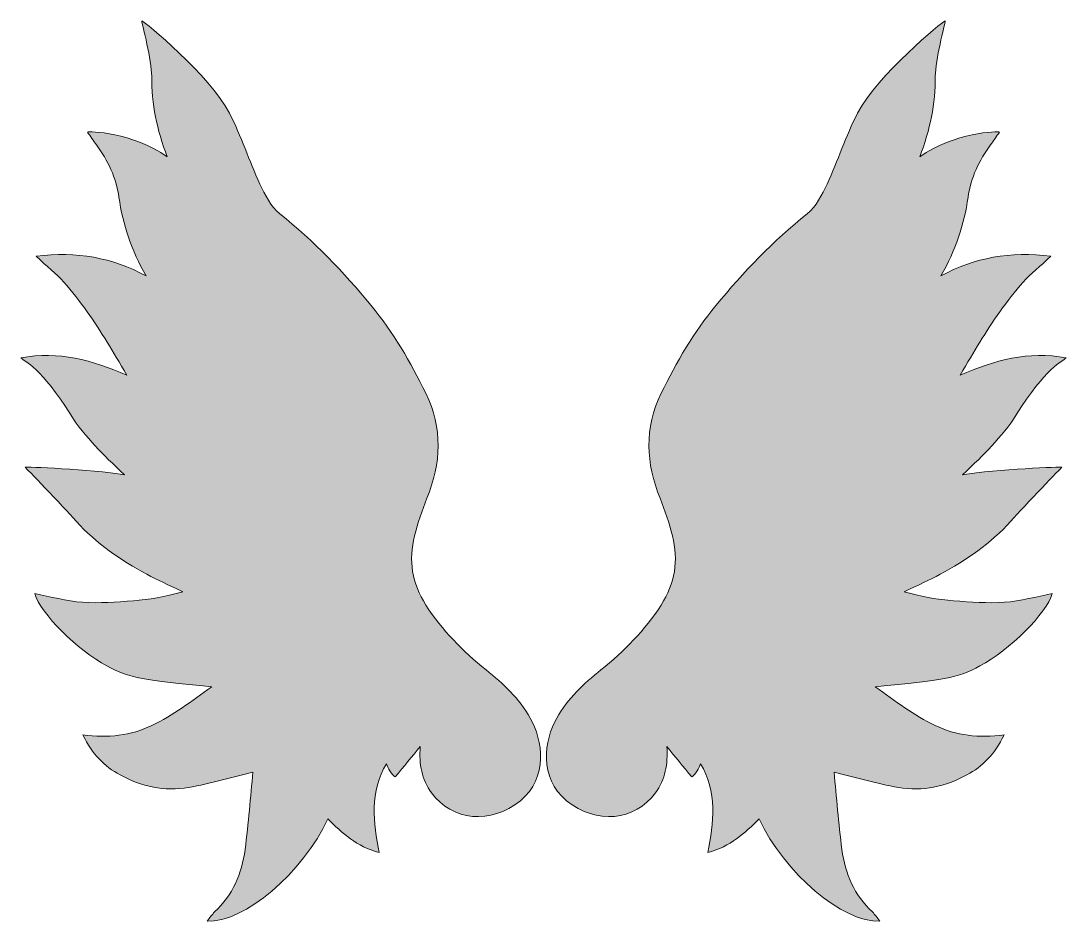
# Model space of a CAD drawing. Header units: millimetres. Extents: x 987 to 1293, y -356 to 1062.
# Drawn here: x 987.1 to 1293, y -356.2 to -92.1 of the extents above; entities that cross this region are included whole.
import ezdxf

# ---------------------------------------------------------------- set-up
doc = ezdxf.new("R2010")
doc.units = ezdxf.units.MM
doc.header["$MEASUREMENT"] = 0
doc.layers.add('Layer 7', color=7, linetype='Continuous')

msp = doc.modelspace()

# ---------------------------------------------------------------- hatches: boundary and pattern name
at = {"layer": 'Layer 7'}
h = msp.add_hatch(color=1, dxfattribs=at)
h.dxf.hatch_style = 2
edge = h.paths.add_edge_path()
edge.add_spline(control_points=[(1003.31, -238.58), (999.15, -233.92), (988.31, -222.72), (988.31, -222.72), (988.31, -222.72), (1007.46, -223.26), (1017.4, -225.01), (1014.07, -221.74), (1011.3, -219.3), (1008.86, -216.56), (1006.3, -213.68), (1003.74, -210.75), (1001.72, -207.48), (993.18, -193.64), (988.04, -191.77), (987.11, -190.75), (998.26, -188.74), (1007.93, -191.43), (1018.13, -195.84), (1015.96, -192.19), (1014.21, -189.12), (1012.34, -186.13), (1010.46, -183.13), (1008.57, -180.14), (1006.5, -177.28), (1004.34, -174.29), (1002.12, -171.31), (999.65, -168.59), (997.39, -166.11), (994.75, -163.98), (991.55, -161.02), (1003.58, -159.54), (1013.77, -161.42), (1023.79, -166.8), (1019.48, -159.32), (1016.95, -151.73), (1015.8, -143.73), (1014.98, -137.99), (1012.59, -133.02), (1009.23, -128.42), (1008.33, -127.19), (1007.48, -125.93), (1006.61, -124.69), (1006.86, -124.36), (1020, -124.76), (1029.95, -131.91), (1026.89, -123.97), (1025.33, -116.4), (1025.39, -108.35), (1025.43, -103.81), (1022.66, -93.1), (1022.46, -92.14), (1023.23, -92.24), (1042.49, -108.1), (1048.15, -119.14), (1051.58, -125.82), (1053.9, -133.06), (1057.07, -139.88), (1058.53, -143.02), (1060.26, -146.49), (1062.86, -148.56), (1072.85, -156.5), (1081.52, -165.63), (1089.63, -175.45), (1096.13, -183.33), (1101.13, -192), (1105.61, -201.11), (1110.67, -211.4), (1110.1, -221.54), (1105.95, -231.87), (1104.51, -235.43), (1103.3, -239.12), (1102.34, -242.84), (1100.49, -250.03), (1101.57, -256.75), (1105.64, -263.12), (1110.38, -270.54), (1116.49, -276.62), (1123.26, -282.09), (1128.3, -286.15), (1132.99, -290.46), (1136.21, -296.18), (1139.88, -302.66), (1141.53, -313.59), (1133.31, -320.37), (1124.68, -327.5), (1113.28, -326.24), (1107.32, -318.12), (1104.35, -314.06), (1103.67, -309.73), (1103.98, -304.54), (1101.59, -307.45), (1099.2, -310.36), (1096.7, -313.42), (1095.68, -312.68), (1094.4, -310.75), (1094.13, -309.58), (1089.15, -317.38), (1090.27, -327.13), (1091.99, -335.56), (1085.37, -333.82), (1081.12, -329.86), (1076.96, -325.67), (1069.65, -341.53), (1052.38, -356.2), (1041.6, -355.64), (1042.41, -354.64), (1043.02, -353.7), (1043.81, -352.95), (1049.08, -347.98), (1051.81, -341.69), (1052.73, -334.69), (1053.75, -326.97), (1054.31, -319.19), (1055.02, -311.99), (1048.89, -313.49), (1042.59, -315.37), (1036.17, -316.51), (1029.15, -317.77), (1022.41, -316.23), (1016.14, -312.82), (1011.52, -310.32), (1007.97, -306.8), (1005.26, -301.09), (1012.72, -302.12), (1019.22, -301.31), (1025.46, -298.37), (1031.68, -295.43), (1037, -291.28), (1042.97, -287.02), (1023.2, -285.27), (1018.81, -284.39), (1012.31, -280.95), (1003.7, -276.4), (992.8, -265.49), (991.14, -259.76), (995.81, -260.64), (1000.44, -261.96), (1005.14, -262.3), (1010.07, -262.65), (1015.08, -262.23), (1020.03, -261.85), (1024.64, -261.49), (1029.22, -260.72), (1034.47, -259.22), (1030.31, -257.22), (1027.06, -255.82), (1023.97, -254.12), (1016.36, -249.92), (1009.19, -245.16), (1003.31, -238.58)], knot_values=[0, 0, 0, 0, 1, 1, 1, 2, 2, 2, 3, 3, 3, 4, 4, 4, 5, 5, 5, 6, 6, 6, 7, 7, 7, 8, 8, 8, 9, 9, 9, 10, 10, 10, 11, 11, 11, 12, 12, 12, 13, 13, 13, 14, 14, 14, 15, 15, 15, 16, 16, 16, 17, 17, 17, 18, 18, 18, 19, 19, 19, 20, 20, 20, 21, 21, 21, 22, 22, 22, 23, 23, 23, 24, 24, 24, 25, 25, 25, 26, 26, 26, 27, 27, 27, 28, 28, 28, 29, 29, 29, 30, 30, 30, 31, 31, 31, 32, 32, 32, 33, 33, 33, 34, 34, 34, 35, 35, 35, 36, 36, 36, 37, 37, 37, 38, 38, 38, 39, 39, 39, 40, 40, 40, 41, 41, 41, 42, 42, 42, 43, 43, 43, 44, 44, 44, 45, 45, 45, 46, 46, 46, 47, 47, 47, 48, 48, 48, 49, 49, 49, 50, 50, 50, 50], degree=3, periodic=1)
h = msp.add_hatch(color=1, dxfattribs=at)
h.dxf.hatch_style = 2
edge = h.paths.add_edge_path()
edge.add_spline(control_points=[(1276.84, -238.58), (1281, -233.92), (1291.84, -222.72), (1291.84, -222.72), (1291.84, -222.72), (1272.69, -223.26), (1262.75, -225.01), (1266.08, -221.74), (1268.85, -219.3), (1271.29, -216.56), (1273.85, -213.68), (1276.41, -210.75), (1278.43, -207.48), (1286.97, -193.64), (1292.11, -191.77), (1293.04, -190.75), (1281.89, -188.74), (1272.22, -191.43), (1262.02, -195.84), (1264.19, -192.19), (1265.94, -189.12), (1267.81, -186.13), (1269.69, -183.13), (1271.58, -180.14), (1273.65, -177.28), (1275.81, -174.29), (1278.03, -171.31), (1280.5, -168.59), (1282.76, -166.11), (1285.4, -163.98), (1288.6, -161.02), (1276.57, -159.54), (1266.38, -161.42), (1256.36, -166.8), (1260.67, -159.32), (1263.2, -151.73), (1264.35, -143.73), (1265.17, -137.99), (1267.56, -133.02), (1270.92, -128.42), (1271.82, -127.19), (1272.67, -125.93), (1273.54, -124.69), (1273.29, -124.36), (1260.15, -124.76), (1250.2, -131.91), (1253.26, -123.97), (1254.82, -116.4), (1254.76, -108.35), (1254.72, -103.81), (1257.49, -93.1), (1257.69, -92.14), (1256.92, -92.24), (1237.66, -108.1), (1232, -119.14), (1228.57, -125.82), (1226.25, -133.06), (1223.08, -139.88), (1221.62, -143.02), (1219.89, -146.49), (1217.29, -148.56), (1207.3, -156.5), (1198.63, -165.63), (1190.53, -175.45), (1184.02, -183.33), (1179.02, -192), (1174.54, -201.11), (1169.48, -211.4), (1170.05, -221.54), (1174.21, -231.87), (1175.64, -235.43), (1176.85, -239.12), (1177.81, -242.84), (1179.66, -250.03), (1178.58, -256.75), (1174.51, -263.12), (1169.77, -270.54), (1163.66, -276.62), (1156.89, -282.09), (1151.85, -286.15), (1147.17, -290.46), (1143.94, -296.18), (1140.27, -302.66), (1138.62, -313.59), (1146.84, -320.37), (1155.47, -327.5), (1166.87, -326.24), (1172.83, -318.12), (1175.8, -314.06), (1176.48, -309.73), (1176.18, -304.54), (1178.56, -307.45), (1180.95, -310.36), (1183.45, -313.42), (1184.47, -312.68), (1185.75, -310.75), (1186.02, -309.58), (1191, -317.38), (1189.88, -327.13), (1188.16, -335.56), (1194.78, -333.82), (1199.03, -329.86), (1203.19, -325.67), (1210.5, -341.53), (1227.77, -356.2), (1238.55, -355.64), (1237.74, -354.64), (1237.13, -353.7), (1236.34, -352.95), (1231.07, -347.98), (1228.34, -341.69), (1227.42, -334.69), (1226.4, -326.97), (1225.84, -319.19), (1225.13, -311.99), (1231.26, -313.49), (1237.56, -315.37), (1243.98, -316.51), (1251, -317.77), (1257.74, -316.23), (1264.01, -312.82), (1268.63, -310.32), (1272.18, -306.8), (1274.89, -301.09), (1267.43, -302.12), (1260.93, -301.31), (1254.69, -298.37), (1248.47, -295.43), (1243.15, -291.28), (1237.18, -287.02), (1256.95, -285.27), (1261.34, -284.39), (1267.84, -280.95), (1276.45, -276.4), (1287.35, -265.49), (1289.01, -259.76), (1284.34, -260.64), (1279.71, -261.96), (1275.01, -262.3), (1270.08, -262.65), (1265.07, -262.23), (1260.12, -261.85), (1255.51, -261.49), (1250.93, -260.72), (1245.68, -259.22), (1249.84, -257.22), (1253.09, -255.82), (1256.18, -254.12), (1263.79, -249.92), (1270.96, -245.16), (1276.84, -238.58)], knot_values=[0, 0, 0, 0, 1, 1, 1, 2, 2, 2, 3, 3, 3, 4, 4, 4, 5, 5, 5, 6, 6, 6, 7, 7, 7, 8, 8, 8, 9, 9, 9, 10, 10, 10, 11, 11, 11, 12, 12, 12, 13, 13, 13, 14, 14, 14, 15, 15, 15, 16, 16, 16, 17, 17, 17, 18, 18, 18, 19, 19, 19, 20, 20, 20, 21, 21, 21, 22, 22, 22, 23, 23, 23, 24, 24, 24, 25, 25, 25, 26, 26, 26, 27, 27, 27, 28, 28, 28, 29, 29, 29, 30, 30, 30, 31, 31, 31, 32, 32, 32, 33, 33, 33, 34, 34, 34, 35, 35, 35, 36, 36, 36, 37, 37, 37, 38, 38, 38, 39, 39, 39, 40, 40, 40, 41, 41, 41, 42, 42, 42, 43, 43, 43, 44, 44, 44, 45, 45, 45, 46, 46, 46, 47, 47, 47, 48, 48, 48, 49, 49, 49, 50, 50, 50, 50], degree=3, periodic=1)

# ---------------------------------------------------------------- linework, layer by layer
at = {"layer": 'Layer 7', "lineweight": 0}
for points in [[(1003.31, -238.58), (999.15, -233.92), (988.31, -222.72), (988.31, -222.72), (988.31, -222.72), (1007.46, -223.26), (1017.4, -225.01), (1014.07, -221.74), (1011.3, -219.3), (1008.86, -216.56), (1006.3, -213.68), (1003.74, -210.75), (1001.72, -207.48), (993.18, -193.64), (988.04, -191.77), (987.11, -190.75), (998.26, -188.74), (1007.93, -191.43), (1018.13, -195.84), (1015.96, -192.19), (1014.21, -189.12), (1012.34, -186.13), (1010.46, -183.13), (1008.57, -180.14), (1006.5, -177.28), (1004.34, -174.29), (1002.12, -171.31), (999.65, -168.59), (997.39, -166.11), (994.75, -163.98), (991.55, -161.02), (1003.58, -159.54), (1013.77, -161.42), (1023.79, -166.8), (1019.48, -159.32), (1016.95, -151.73), (1015.8, -143.73), (1014.98, -137.99), (1012.59, -133.02), (1009.23, -128.42), (1008.33, -127.19), (1007.48, -125.93), (1006.61, -124.69), (1006.86, -124.36), (1020, -124.76), (1029.95, -131.91), (1026.89, -123.97), (1025.33, -116.4), (1025.39, -108.35), (1025.43, -103.81), (1022.66, -93.1), (1022.46, -92.14), (1023.23, -92.24), (1042.49, -108.1), (1048.15, -119.14), (1051.58, -125.82), (1053.9, -133.06), (1057.07, -139.88), (1058.53, -143.02), (1060.26, -146.49), (1062.86, -148.56), (1072.85, -156.5), (1081.52, -165.63), (1089.63, -175.45), (1096.13, -183.33), (1101.13, -192), (1105.61, -201.11), (1110.67, -211.4), (1110.1, -221.54), (1105.95, -231.87), (1104.51, -235.43), (1103.3, -239.12), (1102.34, -242.84), (1100.49, -250.03), (1101.57, -256.75), (1105.64, -263.12), (1110.38, -270.54), (1116.49, -276.62), (1123.26, -282.09), (1128.3, -286.15), (1132.99, -290.46), (1136.21, -296.18), (1139.88, -302.66), (1141.53, -313.59), (1133.31, -320.37), (1124.68, -327.5), (1113.28, -326.24), (1107.32, -318.12), (1104.35, -314.06), (1103.67, -309.73), (1103.98, -304.54), (1101.59, -307.45), (1099.2, -310.36), (1096.7, -313.42), (1095.68, -312.68), (1094.4, -310.75), (1094.13, -309.58), (1089.15, -317.38), (1090.27, -327.13), (1091.99, -335.56), (1085.37, -333.82), (1081.12, -329.86), (1076.96, -325.67), (1069.65, -341.53), (1052.38, -356.2), (1041.6, -355.64), (1042.41, -354.64), (1043.02, -353.7), (1043.81, -352.95), (1049.08, -347.98), (1051.81, -341.69), (1052.73, -334.69), (1053.75, -326.97), (1054.31, -319.19), (1055.02, -311.99), (1048.89, -313.49), (1042.59, -315.37), (1036.17, -316.51), (1029.15, -317.77), (1022.41, -316.23), (1016.14, -312.82), (1011.52, -310.32), (1007.97, -306.8), (1005.26, -301.09), (1012.72, -302.12), (1019.22, -301.31), (1025.46, -298.37), (1031.68, -295.43), (1037, -291.28), (1042.97, -287.02), (1023.2, -285.27), (1018.81, -284.39), (1012.31, -280.95), (1003.7, -276.4), (992.8, -265.49), (991.14, -259.76), (995.81, -260.64), (1000.44, -261.96), (1005.14, -262.3), (1010.07, -262.65), (1015.08, -262.23), (1020.03, -261.85), (1024.64, -261.49), (1029.22, -260.72), (1034.47, -259.22), (1030.31, -257.22), (1027.06, -255.82), (1023.97, -254.12), (1016.36, -249.92), (1009.19, -245.16), (1003.31, -238.58)], [(1276.84, -238.58), (1281, -233.92), (1291.84, -222.72), (1291.84, -222.72), (1291.84, -222.72), (1272.69, -223.26), (1262.75, -225.01), (1266.08, -221.74), (1268.85, -219.3), (1271.29, -216.56), (1273.85, -213.68), (1276.41, -210.75), (1278.43, -207.48), (1286.97, -193.64), (1292.11, -191.77), (1293.04, -190.75), (1281.89, -188.74), (1272.22, -191.43), (1262.02, -195.84), (1264.19, -192.19), (1265.94, -189.12), (1267.81, -186.13), (1269.69, -183.13), (1271.58, -180.14), (1273.65, -177.28), (1275.81, -174.29), (1278.03, -171.31), (1280.5, -168.59), (1282.76, -166.11), (1285.4, -163.98), (1288.6, -161.02), (1276.57, -159.54), (1266.38, -161.42), (1256.36, -166.8), (1260.67, -159.32), (1263.2, -151.73), (1264.35, -143.73), (1265.17, -137.99), (1267.56, -133.02), (1270.92, -128.42), (1271.82, -127.19), (1272.67, -125.93), (1273.54, -124.69), (1273.29, -124.36), (1260.15, -124.76), (1250.2, -131.91), (1253.26, -123.97), (1254.82, -116.4), (1254.76, -108.35), (1254.72, -103.81), (1257.49, -93.1), (1257.69, -92.14), (1256.92, -92.24), (1237.66, -108.1), (1232, -119.14), (1228.57, -125.82), (1226.25, -133.06), (1223.08, -139.88), (1221.62, -143.02), (1219.89, -146.49), (1217.29, -148.56), (1207.3, -156.5), (1198.63, -165.63), (1190.53, -175.45), (1184.02, -183.33), (1179.02, -192), (1174.54, -201.11), (1169.48, -211.4), (1170.05, -221.54), (1174.21, -231.87), (1175.64, -235.43), (1176.85, -239.12), (1177.81, -242.84), (1179.66, -250.03), (1178.58, -256.75), (1174.51, -263.12), (1169.77, -270.54), (1163.66, -276.62), (1156.89, -282.09), (1151.85, -286.15), (1147.17, -290.46), (1143.94, -296.18), (1140.27, -302.66), (1138.62, -313.59), (1146.84, -320.37), (1155.47, -327.5), (1166.87, -326.24), (1172.83, -318.12), (1175.8, -314.06), (1176.48, -309.73), (1176.18, -304.54), (1178.56, -307.45), (1180.95, -310.36), (1183.45, -313.42), (1184.47, -312.68), (1185.75, -310.75), (1186.02, -309.58), (1191, -317.38), (1189.88, -327.13), (1188.16, -335.56), (1194.78, -333.82), (1199.03, -329.86), (1203.19, -325.67), (1210.5, -341.53), (1227.77, -356.2), (1238.55, -355.64), (1237.74, -354.64), (1237.13, -353.7), (1236.34, -352.95), (1231.07, -347.98), (1228.34, -341.69), (1227.42, -334.69), (1226.4, -326.97), (1225.84, -319.19), (1225.13, -311.99), (1231.26, -313.49), (1237.56, -315.37), (1243.98, -316.51), (1251, -317.77), (1257.74, -316.23), (1264.01, -312.82), (1268.63, -310.32), (1272.18, -306.8), (1274.89, -301.09), (1267.43, -302.12), (1260.93, -301.31), (1254.69, -298.37), (1248.47, -295.43), (1243.15, -291.28), (1237.18, -287.02), (1256.95, -285.27), (1261.34, -284.39), (1267.84, -280.95), (1276.45, -276.4), (1287.35, -265.49), (1289.01, -259.76), (1284.34, -260.64), (1279.71, -261.96), (1275.01, -262.3), (1270.08, -262.65), (1265.07, -262.23), (1260.12, -261.85), (1255.51, -261.49), (1250.93, -260.72), (1245.68, -259.22), (1249.84, -257.22), (1253.09, -255.82), (1256.18, -254.12), (1263.79, -249.92), (1270.96, -245.16), (1276.84, -238.58)]]:
    msp.add_open_spline(points, degree=3, knots=[0, 0, 0, 0, 1, 1, 1, 2, 2, 2, 3, 3, 3, 4, 4, 4, 5, 5, 5, 6, 6, 6, 7, 7, 7, 8, 8, 8, 9, 9, 9, 10, 10, 10, 11, 11, 11, 12, 12, 12, 13, 13, 13, 14, 14, 14, 15, 15, 15, 16, 16, 16, 17, 17, 17, 18, 18, 18, 19, 19, 19, 20, 20, 20, 21, 21, 21, 22, 22, 22, 23, 23, 23, 24, 24, 24, 25, 25, 25, 26, 26, 26, 27, 27, 27, 28, 28, 28, 29, 29, 29, 30, 30, 30, 31, 31, 31, 32, 32, 32, 33, 33, 33, 34, 34, 34, 35, 35, 35, 36, 36, 36, 37, 37, 37, 38, 38, 38, 39, 39, 39, 40, 40, 40, 41, 41, 41, 42, 42, 42, 43, 43, 43, 44, 44, 44, 45, 45, 45, 46, 46, 46, 47, 47, 47, 48, 48, 48, 49, 49, 49, 50, 50, 50, 50], dxfattribs=at)

doc.saveas('drawing.dxf')
